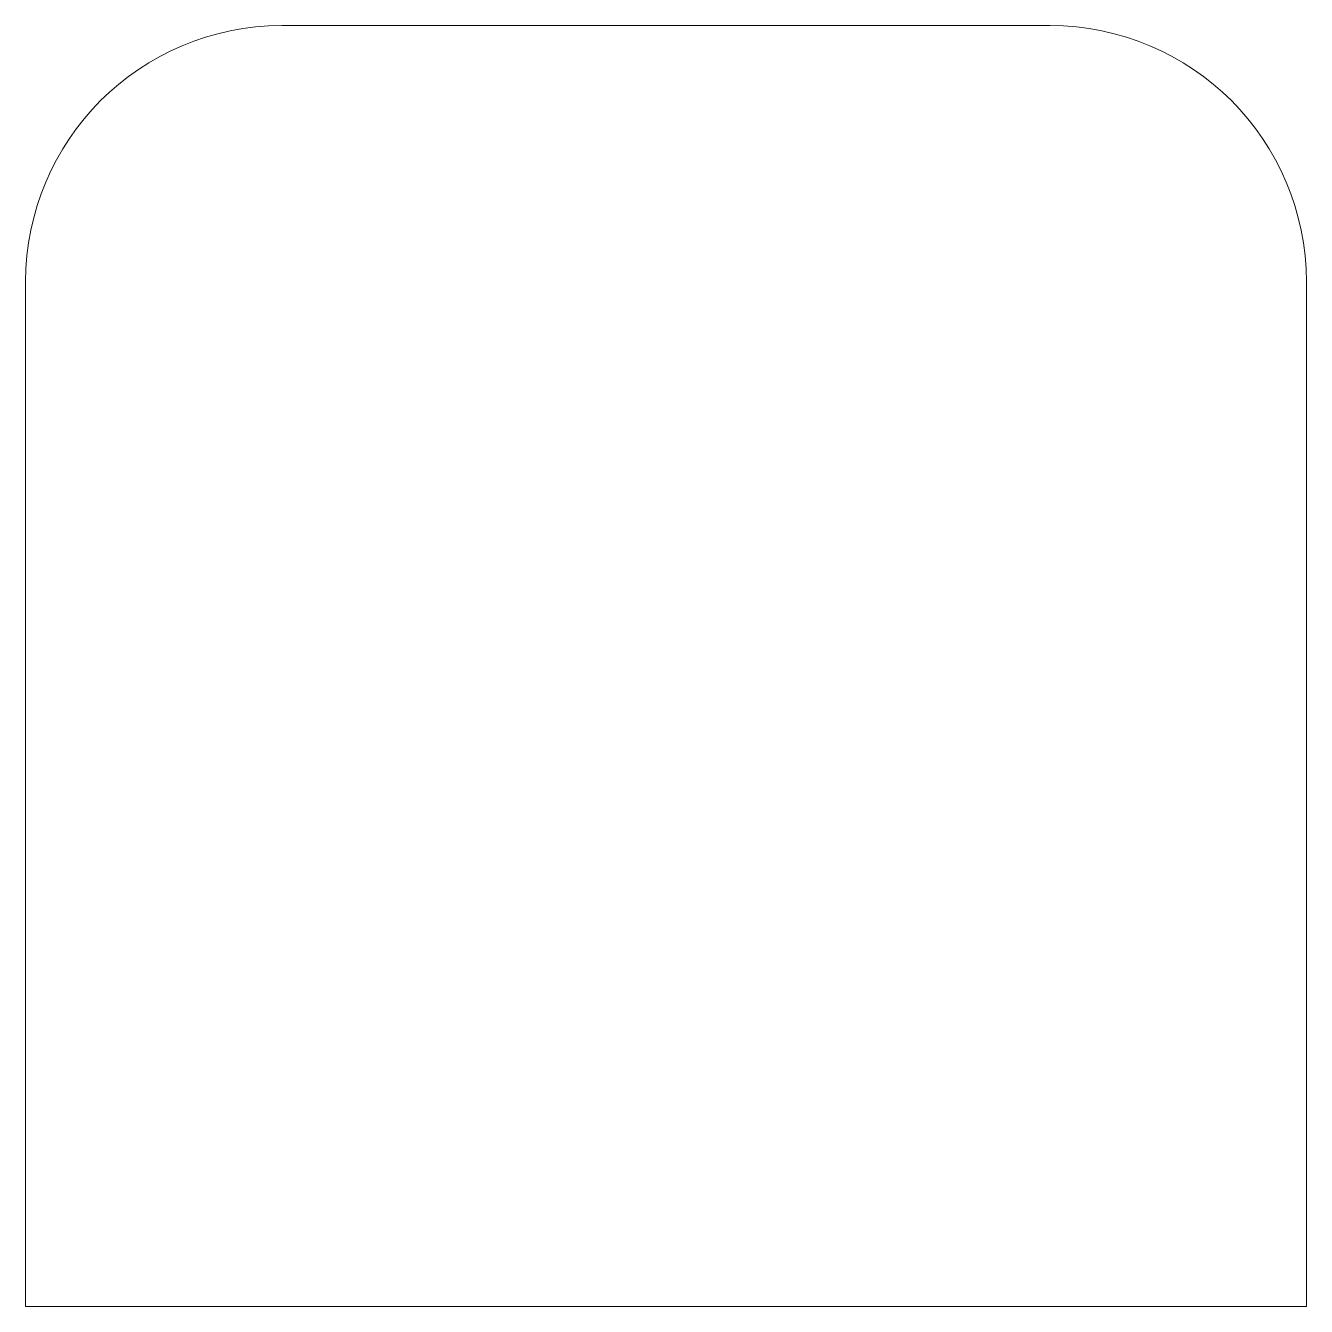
# Model space of a CAD drawing. Extents: x 0 to 100, y 0 to 100.
import ezdxf

# ---------------------------------------------------------------- set-up
doc = ezdxf.new("R2010")
doc.units = 0
doc.layers.get('0').update_dxf_attribs({"lineweight": 0})

msp = doc.modelspace()

# ---------------------------------------------------------------- linework, layer by layer
for p, q in [((80, 100), (20, 100)), ((0, 80), (0, 0)), ((100, 0), (100, 80)), ((0, 0), (100, 0))]:
    msp.add_line(p, q)
for centre, start, end in [((20, 80), 90, 180), ((80, 80), 0, 90)]:
    msp.add_arc(centre, 20, start, end)

doc.saveas('drawing.dxf')
